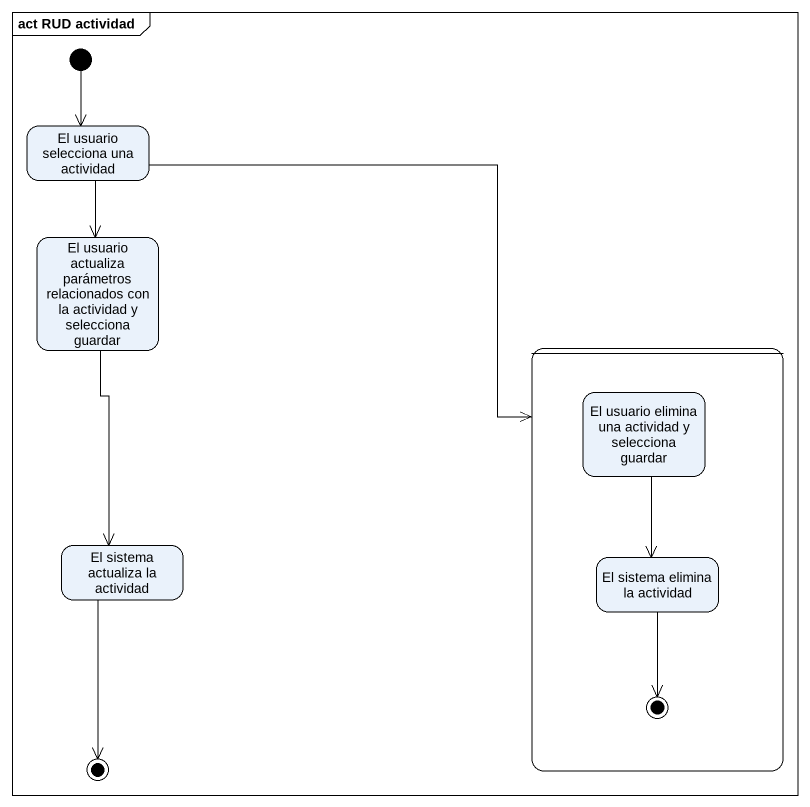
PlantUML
@startuml
mainframe act RUD actividad
hide empty description
state "El usuario selecciona una actividad" as El_usuario_selecciona_una
state "El usuario actualiza parámetros relacionados con la actividad y selecciona guardar" as El_usuario_actualiza
state " " as state1 {
  state "El usuario elimina una actividad y selecciona guardar" as El_usuario_elimina_una
  state "El sistema elimina la actividad" as El_sistema_elimina_la
  El_sistema_elimina_la --> [*]
}
state "El sistema actualiza la actividad" as El_sistema_actualiza_la
[*] --> El_usuario_selecciona_una
El_usuario_selecciona_una --> El_usuario_actualiza
El_usuario_selecciona_una --> state1
El_usuario_actualiza --> El_sistema_actualiza_la
El_usuario_elimina_una --> El_sistema_elimina_la
El_sistema_actualiza_la --> [*]
@enduml
